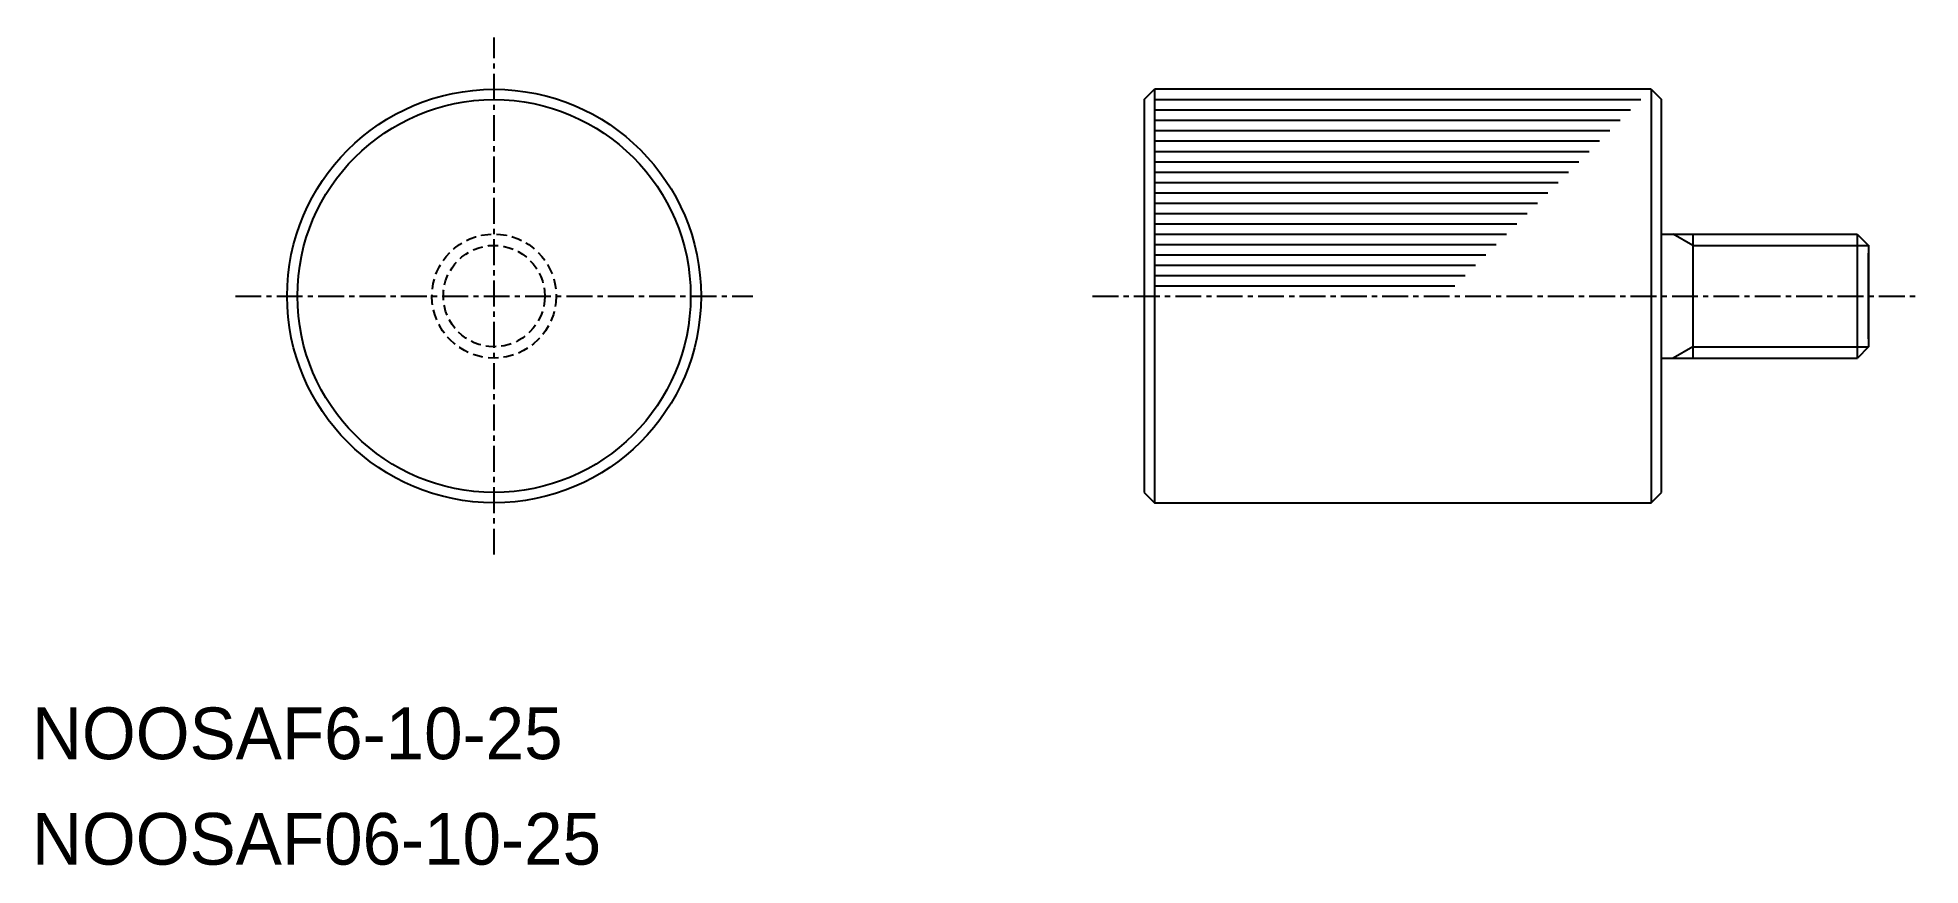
# Model space of a CAD drawing. Extents: x 0.3 to 91.2, y 0 to 40.
import ezdxf

# ---------------------------------------------------------------- set-up
doc = ezdxf.new("R2010")
doc.units = 0
doc.linetypes.add('CENTER', pattern=[2, 1.25, -0.25, 0.25, -0.25])
doc.linetypes.add('DASHED', pattern=[0.75, 0.5, -0.25])
doc.layers.get('0').update_dxf_attribs({"linetype": 'CONTINUOUS'})
doc.layers.add('CENTER', color=1, linetype='CENTER')

msp = doc.modelspace()

# ---------------------------------------------------------------- linework, layer by layer
at = {"color": 7, "linetype": 'CONTINUOUS'}
for p, q in [((53.75, 37), (54.25, 37.5)), ((54.25, 37.5), (54.25, 17.5)), ((78.25, 37.5), (54.25, 37.5)), ((78.25, 37.5), (78.25, 17.5)), ((78.25, 37.5), (78.75, 37)), ((53.75, 37), (53.75, 18)), ((54.25, 37), (77.75, 37)), ((54.25, 36.5), (77.25, 36.5)), ((78.75, 18), (78.75, 37)), ((54.25, 36), (76.75, 36)), ((54.25, 35.5), (76.25, 35.5)), ((54.25, 35), (75.75, 35)), ((54.25, 34.5), (75.25, 34.5)), ((54.25, 34), (74.75, 34)), ((54.25, 33.5), (74.25, 33.5)), ((54.25, 33), (73.75, 33)), ((54.25, 32.5), (73.25, 32.5)), ((54.25, 32), (72.75, 32)), ((54.25, 31.5), (72.25, 31.5)), ((54.25, 31), (71.75, 31)), ((54.25, 30.5), (71.25, 30.5)), ((78.75, 30.5), (88.201, 30.5)), ((80.25, 30.5), (80.25, 24.5)), ((88.201, 30.5), (88.201, 24.5)), ((88.201, 30.5), (88.75, 29.951)), ((54.25, 30), (70.75, 30)), ((54.25, 29.5), (70.25, 29.5)), ((88.75, 29.958), (88.75, 25.041)), ((88.75, 25.433), (88.75, 29.567)), ((54.25, 29), (69.75, 29)), ((54.25, 28.5), (69.25, 28.5)), ((54.25, 28), (68.75, 28)), ((88.75, 25.041), (88.208, 24.5)), ((78.75, 24.5), (88.208, 24.5)), ((53.75, 18), (54.25, 17.5)), ((54.25, 17.5), (78.25, 17.5)), ((78.25, 17.5), (78.75, 18))]:
    msp.add_line(p, q, dxfattribs=at)
at = {"color": 3, "linetype": 'CONTINUOUS'}
for p, q in [((80.25, 29.951), (79.299, 30.5)), ((80.25, 29.951), (88.75, 29.951)), ((80.25, 25.041), (79.312, 24.5)), ((80.25, 25.041), (88.75, 25.041))]:
    msp.add_line(p, q, dxfattribs=at)
at = {"color": 7, "linetype": 'CONTINUOUS'}
for radius in [10, 9.5]:
    msp.add_circle((22.329, 27.5), radius, dxfattribs=at)
at = {"color": 3, "linetype": 'DASHED'}
for radius in [3, 2.451]:
    msp.add_circle((22.329, 27.5), radius, dxfattribs=at)
at = {"layer": 'CENTER', "color": 1, "linetype": 'CENTER'}
for p, q in [((22.329, 15), (22.329, 40)), ((9.829, 27.5), (34.829, 27.5)), ((51.25, 27.5), (91.25, 27.5))]:
    msp.add_line(p, q, dxfattribs=at)

# ---------------------------------------------------------------- texts
at = {"color": 7, "linetype": 'CONTINUOUS'}
for s, p in [('NOOSAF6-10-25', (0, 5.101)), ('NOOSAF06-10-25', (0, 0))]:
    msp.add_text(s, height=2.5, dxfattribs=at).set_placement(p)

doc.saveas('drawing.dxf')
